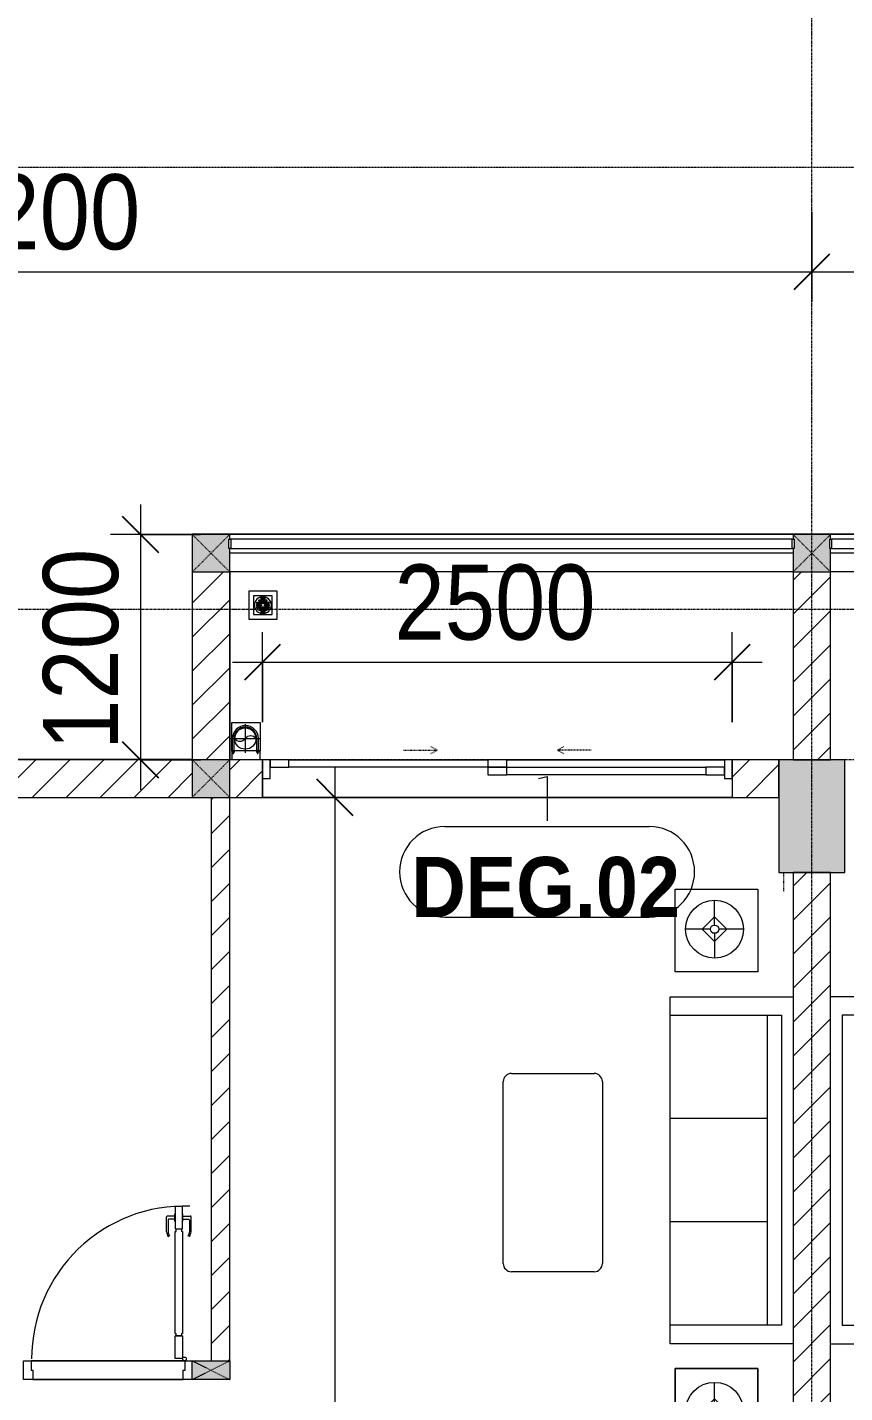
# Model space of a CAD drawing. Header units: millimetres. Extents: x 1591 to 239055, y -15958 to 83255.
# Drawn here: x 183454 to 187807, y 41167 to 48437 of the extents above; entities that cross this region are included whole.
import ezdxf

# ---------------------------------------------------------------- set-up
doc = ezdxf.new("R2010")
doc.units = ezdxf.units.MM
for name, pattern in [('Dash', [6, 3, -3]), ('Dash 1_8_', [6.35, 3.175, -3.175]), ('Dash Dot 3_16_', [7.9375, 4.7625, -1.5875, 0, -1.5875]), ('Grid Line', [22.225, 12.7, -3.175, 3.175, -3.175]), ('IMPORT-CENTER _2_', [40.64, 25.4, -5.08, 5.08, -5.08])]:
    doc.linetypes.add(name, pattern=pattern)
for name, color, linetype, lineweight in [('0-1', 250, 'Continuous', 5), ('A-ANNO-DIMS', 211, 'Continuous', 9), ('A-ANNO-DIMS-160', 211, 'Continuous', 9), ('A-AREA', 32, 'Dash 1_8_', 9), ('A-DETL-GENF-1', 9, 'Continuous', 9), ('A-DOOR', 31, 'Continuous', 9), ('A-DOOR-1', 254, 'Continuous', 9), ('A-DOOR-2', 9, 'Continuous', 9), ('A-DOOR-FRAM', 31, 'Continuous', 9), ('A-DOOR-HDLN', 31, 'Dash', 9), ('A-DOOR-IDEN', 31, 'Continuous', 9), ('A-FLOR-2', 9, 'Continuous', 9), ('A-FLOR-HRAL', 11, 'Continuous', 9), ('A-WALL', 113, 'Continuous', 9), ('A-WALL-1', 253, 'Continuous', 18), ('A-WALL-3', 113, 'Continuous', 18), ('A-WALL-PATT-1', 10, 'Continuous', 9), ('A-WALL-PATT-2', 111, 'Continuous', 9), ('G-ANNO-SYMB-1', 111, 'Dash Dot 3_16_', 18), ('G-IMPT', 8, 'Continuous', 9), ('G-IMPT-2', 8, 'IMPORT-CENTER _2_', 9), ('I-FURN', 30, 'Continuous', 9), ('I-FURN-1', 254, 'Continuous', 9), ('M-EQPM', 50, 'Continuous', 9), ('S-COLS', 52, 'Continuous', 9), ('S-COLS-1', 52, 'Continuous', 5), ('S-COLS-2', 250, 'Continuous', 18), ('S-COLS-3', 254, 'Continuous', 9), ('S-COLS-4', 253, 'Continuous', 18), ('S-COLS-5', 52, 'Continuous', 18), ('S-COLS-HDLN', 52, 'Dash', 9), ('S-COLS-HDLN-1', 9, 'Dash', 9), ('S-GRID-1', 1, 'Grid Line', 9)]:
    doc.layers.add(name, color=color, linetype=linetype, lineweight=lineweight)
doc.styles.add('Arial_B_5', font='arialbd_0.ttf', dxfattribs={"width": 0.9, "height": 320})
doc.styles.add('UTM Avo', font='UTM Avo.ttf', dxfattribs={"width": 0.9, "height": 400})
doc.dimstyles.new('1_Dim_chi_tiet_2_5', dxfattribs={"dimscale": 304.8, "dimtxt": 399.720379, "dimasz": 0.629921, "dimexe": 0.524934, "dimexo": 0.0625, "dimgap": 0.052493, "dimtad": 1, "dimdec": 0, "dimrnd": 5, "dimzin": 0, "dimdsep": 46, "dimtxsty": 'UTM Avo', "dimblk1": 'OBLIQUE', "dimblk2": 'OBLIQUE', "dimsah": 1, "dimcen": 0.09, "dimdle": 0.524934, "dimazin": 0, "dimtfac": 1, "dimtdec": 4, "dimtix": 1, "dimtmove": 0, "dimatfit": 3, "dimfxl": 1.049869, "dimfxlon": 1, "dimtvp": 1, "dimtolj": 1, "dimtzin": 0, "dimarcsym": 2})
doc.dimstyles.new('1_Dim_chi_tiet_2_5_1', dxfattribs={"dimscale": 304.8, "dimtxt": 399.720379, "dimasz": 0.629921, "dimexe": 0.524934, "dimexo": 0.0625, "dimgap": 0.052493, "dimtad": 1, "dimdec": 0, "dimrnd": 5, "dimzin": 0, "dimdsep": 46, "dimtxsty": 'UTM Avo', "dimblk1": 'OBLIQUE', "dimblk2": 'OBLIQUE', "dimsah": 1, "dimcen": 0.09, "dimdle": 0.524934, "dimazin": 0, "dimtfac": 1, "dimtdec": 4, "dimtix": 1, "dimtmove": 0, "dimatfit": 3, "dimfxl": 1.049869, "dimfxlon": 1, "dimtvp": 1, "dimtolj": 1, "dimtzin": 0, "dimarcsym": 2})
pattern_1 = [(45, (95879.7, 0), (-90.50967, 90.50967), [])]

# ---------------------------------------------------------------- blocks, each defined once
blk = doc.blocks.new('NCV_TKTC_KET CAU_rvt-1-TKCS_MB TẦNG 6-8')
at = {"layer": 'S-COLS-1'}
blk.add_hatch(color=256, dxfattribs=at).paths.add_polyline_path([(91927.6, 43936.9), (91927.6, 44536.9), (91577.6, 44536.9), (91578.3, 43936.9)])
at = {"layer": 'S-COLS-2'}
for p, q in [((91927.6, 44536.9), (91577.6, 44536.9)), ((91577.6, 44536.9), (91577.6, 43936.9)), ((91927.6, 43936.9), (91927.6, 44536.9)), ((91577.6, 43936.9), (91927.6, 43936.9))]:
    blk.add_line(p, q, dxfattribs=at)
blk = doc.blocks.new('DOOR_CW_01 CANH MO-PANEL KINH - DIW_01-900x2200-CỬA GỖ VÂN LAMINATE-V26-TKCS_MB TẦNG 6-8')
at = {"layer": 'A-DETL-GENF-1'}
for p, q in [((-397, -182), (-397, -62)), ((-397, -62), (-357, -62)), ((-357, -62), (-357, -182)), ((-357, -182), (-397, -182)), ((-397, -196), (-391, -196)), ((-397, -738), (-397, -196)), ((-391, -196), (-391, -182)), ((-391, -182), (-363, -182)), ((-363, -182), (-363, -196)), ((-357, -196), (-363, -196)), ((-357, -196), (-357, -738)), ((-433.9, -711.2), (-427.3, -715.8)), ((-320.1, -711.2), (-326.7, -715.8)), ((-442, -737), (-442, -816.5)), ((-434, -799.5), (-434, -737)), ((-399, -792.2), (-399, -831.8)), ((-397, -792.2), (-399, -792.2)), ((-397, -738), (-391, -738)), ((-357, -752), (-397, -752)), ((-397, -752), (-397, -872)), ((-397, -792.2), (-397, -831.8)), ((-391, -752), (-391, -738)), ((-363, -752), (-391, -752)), ((-357, -738), (-363, -738)), ((-363, -738), (-363, -752)), ((-357, -872), (-357, -752)), ((-357, -792.2), (-357, -831.8)), ((-357, -792.2), (-355, -792.2)), ((-355, -792.2), (-355, -831.8)), ((-320, -799.5), (-320, -737)), ((-312, -737), (-312, -816.5)), ((-399, -820.5), (-438, -820.5)), ((-399, -803.5), (-430, -803.5)), ((-399, -831.8), (-397, -831.8)), ((-397, -872), (-357, -872)), ((-355, -831.8), (-357, -831.8)), ((-355, -803.5), (-324, -803.5)), ((-355, -820.5), (-316, -820.5))]:
    blk.add_line(p, q, dxfattribs=at)
blk.add_circle((-407, -60), 10, dxfattribs=at)
for centre, radius, start, end in [((-407, -60), 814, 268, 0), ((-397, -737), 45, 145, 180), ((-397, -737), 37, 145, 180), ((-357, -737), 37, 0, 35), ((-357, -737), 45, 360, 35), ((-430, -799.5), 4, 180, 270), ((-324, -799.5), 4, 270, 0), ((-438, -816.5), 4, 180, 270), ((-316, -816.5), 4, 270, 0)]:
    blk.add_arc(centre, radius, start, end, dxfattribs=at)
at = {"layer": 'A-DOOR-2'}
for p, q in [((-448.4, 50), (-400, 50)), ((-400, 50), (-400, 0)), ((400, 0), (400, 50)), ((400, 50), (450, 50)), ((450, 50), (450, -50)), ((-410, -50), (-448.4, -50)), ((-410, 0), (-410, -50)), ((-400, 0), (-410, 0)), ((-407, -50), (-382, -50)), ((410, 0), (400, 0)), ((410, -50), (410, 0)), ((450, -50), (410, -50))]:
    blk.add_line(p, q, dxfattribs=at)
blk = doc.blocks.new('LOBBY_SOFA_1 - LOBBY_SOFA_1-V100-TKCS_MB TẦNG 6-8')
at = {"layer": 'I-FURN'}
for p, q in [((-2128.3, 1548.5), (-1160.3, 1548.5)), ((-2172.3, 1064.5), (-2172.3, 1504.5)), ((-1116.3, 1504.5), (-1116.3, 1064.5)), ((-1160.3, 1020.5), (-2128.3, 1020.5)), ((-2556, 660), (-708, 660)), ((-2556, 5.1), (-2556, 660)), ((-2457, 66), (-2457, 660)), ((-1907, 143), (-1907, 660)), ((-1357, 143), (-1357, 660)), ((-807, 660), (-807, 66)), ((-708, 660), (-708, 5.1)), ((-2688.2, 633.5), (-3128.2, 633.5)), ((-3128.2, 633.5), (-3128.2, 193.5)), ((-2688.2, 193.5), (-2688.2, 633.5)), ((-575.9, 633.5), (-135.9, 633.5)), ((-575.9, 193.5), (-575.9, 633.5)), ((-135.9, 633.5), (-135.9, 193.5)), ((-2915.4, 445), (-2915.4, 577)), ((-348.6, 445), (-348.6, 577)), ((-2981.4, 423), (-2915.4, 489)), ((-2915.4, 489), (-2849.4, 423)), ((-348.6, 489), (-414.6, 423)), ((-282.6, 423), (-348.6, 489)), ((-2937.4, 423), (-3069.4, 423)), ((-2915.4, 357), (-2981.4, 423)), ((-2849.4, 423), (-2915.4, 357)), ((-2915.4, 269), (-2915.4, 401)), ((-2893.4, 423), (-2761.4, 423)), ((-370.6, 423), (-502.6, 423)), ((-414.6, 423), (-348.6, 357)), ((-348.6, 357), (-282.6, 423)), ((-348.6, 269), (-348.6, 401)), ((-326.6, 423), (-194.6, 423)), ((-3128.2, 193.5), (-2688.2, 193.5)), ((-135.9, 193.5), (-575.9, 193.5)), ((-807, 143), (-2457, 143)), ((-807, 66), (-2457, 66))]:
    blk.add_line(p, q, dxfattribs=at)
for centre, radius in [((-2915.4, 423), 154), ((-348.6, 423), 154), ((-2915.4, 423), 22), ((-348.6, 423), 22)]:
    blk.add_circle(centre, radius, dxfattribs=at)
for centre, start, end in [((-2128.3, 1504.5), 90, 180), ((-1160.3, 1504.5), 0, 90), ((-2128.3, 1064.5), 180, 270), ((-1160.3, 1064.5), 270, 0)]:
    blk.add_arc(centre, 44, start, end, dxfattribs=at)
at = {"layer": 'I-FURN-1'}
for p, q in [((-2128.3, 1548.5), (-1160.3, 1548.5)), ((-2172.3, 1064.5), (-2172.3, 1504.5)), ((-1116.3, 1504.5), (-1116.3, 1064.5)), ((-1160.3, 1020.5), (-2128.3, 1020.5)), ((-2556, 660), (-708, 660)), ((-2556, 5.1), (-2556, 660)), ((-708, 660), (-708, 5.1)), ((-3128.2, 633.5), (-2688.2, 633.5)), ((-3128.2, 193.5), (-3128.2, 633.5)), ((-2688.2, 633.5), (-2688.2, 193.5)), ((-575.9, 633.5), (-135.9, 633.5)), ((-575.9, 193.5), (-575.9, 633.5)), ((-135.9, 633.5), (-135.9, 193.5)), ((-2688.2, 193.5), (-3128.2, 193.5)), ((-135.9, 193.5), (-575.9, 193.5))]:
    blk.add_line(p, q, dxfattribs=at)
for centre, start, end in [((-2128.3, 1504.5), 90, 180), ((-1160.3, 1504.5), 0, 90), ((-2128.3, 1064.5), 180, 270), ((-1160.3, 1064.5), 270, 0)]:
    blk.add_arc(centre, 44, start, end, dxfattribs=at)
blk = doc.blocks.new('G1_SOF - BO TRU - 100x200-746114-TKCS_MB TẦNG 6-8')
at = {"layer": 'S-COLS'}
blk.add_hatch(color=256, dxfattribs=at).paths.add_polyline_path([(50, -100), (50, 100), (-50, 100), (-50, -100)])
at = {"layer": 'S-COLS-4'}
for p, q in [((-50, 100), (50, 100)), ((-50, -100), (-50, 100)), ((50, 100), (50, -100)), ((50, -100), (-50, -100))]:
    blk.add_line(p, q, dxfattribs=at)
at = {"layer": 'S-COLS-HDLN-1'}
for p, q in [((50, -100), (-50, 100)), ((-50, -100), (50, 100))]:
    blk.add_line(p, q, dxfattribs=at)
blk = doc.blocks.new('LOBBY_SOFA_1 - LOBBY_SOFA_1-V105-TKCS_MB TẦNG 6-8')
at = {"layer": 'I-FURN'}
for p, q in [((-2556, -5.1), (-2556, -660)), ((-2457, -66), (-2457, -660)), ((-807, -66), (-2457, -66)), ((-807, -660), (-807, -66)), ((-708, -660), (-708, -5.1)), ((-807, -143), (-2457, -143)), ((-1907, -143), (-1907, -660)), ((-1357, -143), (-1357, -660)), ((-3128.2, -193.5), (-2688.2, -193.5)), ((-3128.2, -633.5), (-3128.2, -193.5)), ((-2688.2, -193.5), (-2688.2, -633.5)), ((-575.9, -193.5), (-575.9, -633.5)), ((-135.9, -193.5), (-575.9, -193.5)), ((-135.9, -633.5), (-135.9, -193.5)), ((-2915.4, -269), (-2915.4, -401)), ((-348.6, -269), (-348.6, -401)), ((-2915.4, -357), (-2981.4, -423)), ((-2849.4, -423), (-2915.4, -357)), ((-414.6, -423), (-348.6, -357)), ((-348.6, -357), (-282.6, -423)), ((-2937.4, -423), (-3069.4, -423)), ((-2981.4, -423), (-2915.4, -489)), ((-2915.4, -489), (-2849.4, -423)), ((-2893.4, -423), (-2761.4, -423)), ((-370.6, -423), (-502.6, -423)), ((-348.6, -489), (-414.6, -423)), ((-282.6, -423), (-348.6, -489)), ((-326.6, -423), (-194.6, -423)), ((-2915.4, -445), (-2915.4, -577)), ((-348.6, -445), (-348.6, -577)), ((-2688.2, -633.5), (-3128.2, -633.5)), ((-575.9, -633.5), (-135.9, -633.5)), ((-2556, -660), (-708, -660)), ((-2172.3, -1064.5), (-2172.3, -1504.5)), ((-1160.3, -1020.5), (-2128.3, -1020.5)), ((-1116.3, -1504.5), (-1116.3, -1064.5)), ((-2128.3, -1548.5), (-1160.3, -1548.5))]:
    blk.add_line(p, q, dxfattribs=at)
for centre, radius in [((-2915.4, -423), 154), ((-348.6, -423), 154), ((-2915.4, -423), 22), ((-348.6, -423), 22)]:
    blk.add_circle(centre, radius, dxfattribs=at)
for centre, start, end in [((-2128.3, -1064.5), 90, 180), ((-1160.3, -1064.5), 0, 90), ((-2128.3, -1504.5), 180, 270), ((-1160.3, -1504.5), 270, 0)]:
    blk.add_arc(centre, 44, start, end, dxfattribs=at)
at = {"layer": 'I-FURN-1'}
for p, q in [((-2556, -5.1), (-2556, -660)), ((-708, -660), (-708, -5.1)), ((-2688.2, -193.5), (-3128.2, -193.5)), ((-3128.2, -193.5), (-3128.2, -633.5)), ((-2688.2, -633.5), (-2688.2, -193.5)), ((-135.9, -193.5), (-575.9, -193.5)), ((-575.9, -193.5), (-575.9, -633.5)), ((-135.9, -633.5), (-135.9, -193.5)), ((-3128.2, -633.5), (-2688.2, -633.5)), ((-575.9, -633.5), (-135.9, -633.5)), ((-2556, -660), (-708, -660)), ((-2172.3, -1064.5), (-2172.3, -1504.5)), ((-1160.3, -1020.5), (-2128.3, -1020.5)), ((-1116.3, -1504.5), (-1116.3, -1064.5)), ((-2128.3, -1548.5), (-1160.3, -1548.5))]:
    blk.add_line(p, q, dxfattribs=at)
for centre, start, end in [((-2128.3, -1064.5), 90, 180), ((-1160.3, -1064.5), 0, 90), ((-2128.3, -1504.5), 180, 270), ((-1160.3, -1504.5), 270, 0)]:
    blk.add_arc(centre, 44, start, end, dxfattribs=at)
blk = doc.blocks.new('NCV_TKTC_TANG 6 - 8_rvt-2-TKCS_MB TẦNG 6-8')
at = {"layer": 'A-WALL-PATT-1'}
h = blk.add_hatch(dxfattribs=at)
h.set_pattern_fill('FP_1', color=256, style=0, pattern_type=2)
h.set_pattern_definition([(45, (0, 0), (-90.50967, 90.50967), [])])
h.paths.add_polyline_path([(88652.7, 41336.9), (88652.6, 44336.9), (88552.7, 44336.9), (88552.7, 41336.9)])
at = {"layer": 'A-FLOR-2'}
for p, q in [((91652.6, 45536.9), (88652.7, 45536.9)), ((88652.7, 45536.9), (88652.7, 44536.9)), ((94852.6, 45536.9), (91852.6, 45536.9)), ((91287.6, 44536.9), (90127.6, 44536.9)), ((88827.8, 44436.9), (88827.8, 44336.9)), ((91327.6, 44336.9), (88827.6, 44336.9)), ((88827.8, 44336.9), (91327.6, 44336.9)), ((87594.3, 41336.9), (88414.3, 41336.9)), ((88414.3, 41336.9), (87594.3, 41336.9)), ((88404.3, 41236.9), (87604.3, 41236.9)), ((87604.3, 41236.9), (88404.3, 41236.9))]:
    blk.add_line(p, q, dxfattribs=at)
at = {"layer": 'A-WALL-1'}
for p, q in [((88552.7, 44336.9), (88552.7, 41336.9)), ((88652.7, 41336.9), (88652.7, 44336.9))]:
    blk.add_line(p, q, dxfattribs=at)
at = {"layer": 'A-DOOR-1', "rotation": 180}
blk.add_blockref('DOOR_CW_01 CANH MO-PANEL KINH - DIW_01-900x2200-CỬA GỖ VÂN LAMINATE-V26-TKCS_MB TẦNG 6-8', (88004.3, 41286.9), dxfattribs=at)
at = {"layer": 'I-FURN-1'}
for name, p, rotation in [('LOBBY_SOFA_1 - LOBBY_SOFA_1-V100-TKCS_MB TẦNG 6-8', (91657.6, 43983.4), 89.99999999999972), ('LOBBY_SOFA_1 - LOBBY_SOFA_1-V105-TKCS_MB TẦNG 6-8', (91847.5, 43983.4), 90.00000000000031)]:
    blk.add_blockref(name, p, dxfattribs=dict(at, rotation=rotation))
at = {"layer": 'S-COLS-3', "rotation": 270.0000000000007}
blk.add_blockref('G1_SOF - BO TRU - 100x200-746114-TKCS_MB TẦNG 6-8', (88552.7, 41286.9), dxfattribs=at)
blk = doc.blocks.new('G1_SOF - BO TRU - 200x200-V8-TKCS_MB TẦNG 6-8')
at = {"layer": 'S-COLS'}
blk.add_hatch(color=256, dxfattribs=at).paths.add_polyline_path([(100, -100), (100, 25.4), (95, 25.4), (95, 75.4), (100, 75.4), (100, 100), (-100, 100), (-100, -100), (95, -100)])
at = {"layer": 'S-COLS-5'}
for p, q in [((100, 100), (-100, 100)), ((-100, 100), (-100, -100)), ((100, 75.4), (100, 100)), ((100, -100), (100, 25.4)), ((-100, -100), (100, -100))]:
    blk.add_line(p, q, dxfattribs=at)
at = {"layer": 'S-COLS-HDLN'}
for p, q in [((100, 100), (-100, -100)), ((-100, 100), (100, -100))]:
    blk.add_line(p, q, dxfattribs=at)
blk = doc.blocks.new('G1_SOF - BO TRU - 200x200-V10-TKCS_MB TẦNG 6-8')
at = {"layer": 'S-COLS'}
blk.add_hatch(color=256, dxfattribs=at).paths.add_polyline_path([(95, -100), (100, -100), (100, 25.4), (95, 25.4), (95, 75.4), (100, 75.4), (100, 100), (-100, 100), (-100, 75.4), (-95, 75.4), (-95, 25.4), (-100, 25.4), (-100, -100), (-95, -100)])
at = {"layer": 'S-COLS-5'}
for p, q in [((100, 100), (-100, 100)), ((-100, 100), (-100, 75.4)), ((100, 75.4), (100, 100)), ((-100, 25.4), (-100, -100)), ((100, -100), (100, 25.4)), ((-100, -100), (100, -100))]:
    blk.add_line(p, q, dxfattribs=at)
at = {"layer": 'S-COLS-HDLN'}
for p, q in [((100, 100), (-100, -100)), ((-100, 100), (100, -100))]:
    blk.add_line(p, q, dxfattribs=at)
blk = doc.blocks.new('G1_SOF - BO TRU - 200x200-3056268-TKCS_MB TẦNG 6-8')
at = {"layer": 'S-COLS'}
blk.add_hatch(color=256, dxfattribs=at).paths.add_polyline_path([(100, -100), (100, 100), (-100, 100), (-100, -100)])
at = {"layer": 'S-COLS-5'}
for p, q in [((100, 100), (-100, 100)), ((-100, 100), (-100, -100)), ((100, -100), (100, 100)), ((-100, -100), (100, -100))]:
    blk.add_line(p, q, dxfattribs=at)
at = {"layer": 'S-COLS-HDLN'}
for p, q in [((100, 100), (-100, -100)), ((-100, 100), (100, -100))]:
    blk.add_line(p, q, dxfattribs=at)
blk = doc.blocks.new('TKTC_XREF_251221_MB TANG 2-7 - TKTC_XREF_260130_MB TANG 2-5_dwg_$cc-4746808-TKCS_MB TẦNG 6-8')
at = {"layer": 'G-IMPT-2'}
for p, q in [((0, -0.673), (0, 0.673)), ((-0.673, 0), (0.673, 0))]:
    blk.add_line(p, q, dxfattribs=at)
at = {"layer": 'M-EQPM'}
blk.add_circle((0, 0), 0.5, dxfattribs=at)
for centre, radius, start, end in [((0, 0), 0.5, 90, 270), ((0.188, 0.25), 0.313, 126.8699, 233.1301), ((-0.188, -0.25), 0.313, 306.8699, 53.1301)]:
    blk.add_arc(centre, radius, start, end, dxfattribs=at)
blk = doc.blocks.new('TKTC_XREF_251221_MB TANG 2-7 - TKTC_XREF_260130_MB TANG 2-5_dwg_CUM U_DN100-4746796-TKCS_MB TẦNG 6-8')
at = {"layer": 'G-IMPT'}
blk.add_hatch(color=256, dxfattribs=at).paths.add_polyline_path([(0, 61), (0, 57), (14.8, 55.1), (28.5, 49.4), (40.3, 40.3), (49.4, 28.5), (55.1, 14.8), (57, 0), (55.1, -14.8), (49.4, -28.5), (40.3, -40.3), (28.5, -49.4), (14.8, -55.1), (0, -57), (0, -61), (15.8, -58.9), (30.5, -52.8), (43.1, -43.1), (52.8, -30.5), (58.9, -15.8), (61, 0), (58.9, 15.8), (52.8, 30.5), (43.1, 43.1), (30.5, 52.8), (15.8, 58.9)])
for p, q in [((-79.1, 66.6), (-79.1, 63.4)), ((-76.6, 66.6), (-76.6, 63.4)), ((-74.6, 66.6), (-74.6, 63.4)), ((-72.7, 69.3), (-72.7, 60.7)), ((-66.9, 67.9), (-71.7, 67.9)), ((-66.9, 62.1), (-71.7, 62.1)), ((-65, 69), (0, 69)), ((-79.1, -63.4), (-79.1, -66.6)), ((-76.6, -63.4), (-76.6, -66.6)), ((-74.6, -63.4), (-74.6, -66.6)), ((-72.7, -60.7), (-72.7, -69.3)), ((-66.9, -62.1), (-71.7, -62.1)), ((-66.9, -67.9), (-71.7, -67.9)), ((-65, -69), (0, -69))]:
    blk.add_line(p, q, dxfattribs=at)
at = {"layer": 'G-IMPT', "flags": 128}
for points in [[(-72.7, 67.6), (-78.1, 67.6), (-78.1, 62.4), (-72.7, 62.4)], [(-71.7, 59.2), (-66.9, 59.2), (-66.9, 70.8), (-71.7, 70.8)], [(-66.9, 70.8), (-66.9, 72.7), (-65, 72.7), (-65, 57.3), (-66.9, 57.3), (-66.9, 59.2)], [(-65, 61), (0, 61), (0, 57)], [(-72.7, -62.4), (-78.1, -62.4), (-78.1, -67.6), (-72.7, -67.6)], [(-71.7, -70.8), (-66.9, -70.8), (-66.9, -59.2), (-71.7, -59.2)], [(-66.9, -59.2), (-66.9, -57.3), (-65, -57.3), (-65, -72.7), (-66.9, -72.7), (-66.9, -70.8)], [(-65, -61), (0, -61), (0, -57)]]:
    blk.add_lwpolyline(points, dxfattribs=at)
at = {"layer": 'G-IMPT'}
for centre, radius, start, end in [((-78.1, 66.6), 0.96, 90, 180), ((-78.1, 63.4), 0.96, 180, 270), ((-71.1, 69.3), 1.56, 112.61986, 247.38014), ((-67.9, 65), 4.8, 143.1301, 216.8699), ((-71.1, 60.7), 1.56, 112.61986, 247.38014), ((0, 0), 69, 270, 90), ((0, 0), 61, 270, 90), ((0, 0), 57, 270, 90), ((-78.1, -63.4), 0.96, 90, 180), ((-78.1, -66.6), 0.96, 180, 270), ((-71.1, -60.7), 1.56, 112.61986, 247.38014), ((-67.9, -65), 4.8, 143.1301, 216.8699), ((-71.1, -69.3), 1.56, 112.61986, 247.38014)]:
    blk.add_arc(centre, radius, start, end, dxfattribs=at)
blk = doc.blocks.new('TKTC_XREF_251221_MB TANG 2-7 - TKTC_XREF_260130_MB TANG 2-5_dwg_THU NUOC - THU NUOC-444531-TKCS_MB TẦNG 1-4746804-TKCS_MB TẦNG 6-8')
at = {"layer": 'G-IMPT'}
for p, q in [((-23.3, 10.8), (40.9, 10.8)), ((40.9, 4.8), (-23.3, 4.8)), ((-11, 23.3), (28.5, 23.3)), ((28.5, 17.3), (-11, 17.3)), ((-1.1, 35.6), (18.5, 35.6)), ((18.5, 29.6), (-1.1, 29.6)), ((-23.3, -13.6), (40.9, -13.6)), ((40.9, -19.6), (-23.3, -19.6)), ((-11, -26.1), (28.5, -26.1)), ((28.5, -32.1), (-11, -32.1)), ((-1.1, -38.5), (18.5, -38.5)), ((18.5, -44.5), (-1.1, -44.5))]:
    blk.add_line(p, q, dxfattribs=at)
at = {"layer": 'G-IMPT', "flags": 128}
for points in [[(83.7, -79.4), (83.7, 70.6), (-66.3, 70.6), (-66.3, -79.4)], [(58.7, -54.4), (58.7, 45.6), (-41.3, 45.6), (-41.3, -54.4)]]:
    blk.add_lwpolyline(points, close=True, dxfattribs=at)
for points in [[(-23.3, -1.2), (0.7, -1.2), (0.7, -7.2), (-23.3, -7.2)], [(40.9, -7.2), (16.7, -7.2), (16.7, -1.2), (40.9, -1.2)]]:
    blk.add_lwpolyline(points, dxfattribs=at)
at = {"layer": 'G-IMPT'}
for centre, radius, start, end in [((8.7, -4.4), 45, 360, 180), ((8.7, -4.4), 45, 360, 180), ((-23.3, 7.8), 3, 90, 270), ((-11, 20.3), 3, 90, 270), ((-1.1, 32.6), 3, 90, 270), ((18.5, 32.6), 3, 270, 90), ((28.5, 20.3), 3, 270, 90), ((40.9, 7.8), 3, 270, 90), ((8.7, -4.4), 45, 180, 360), ((8.7, -4.4), 45, 180, 360), ((-23.3, -4.2), 3, 90, 270), ((-23.3, -16.6), 3, 90, 270), ((-11, -29.1), 3, 90, 270), ((-1.1, -41.5), 3, 90, 270), ((18.5, -41.5), 3, 270, 90), ((28.5, -29.1), 3, 270, 90), ((40.9, -4.2), 3, 270, 90), ((40.9, -16.6), 3, 270, 90)]:
    blk.add_arc(centre, radius, start, end, dxfattribs=at)
blk = doc.blocks.new('TKTC_XREF_251221_MB TANG 2-7 - TKTC_XREF_251221_MB TANG 2-7-2039446-TKCS_MB TẦNG 6-8')
at = {"layer": 'M-EQPM'}
for p, q in [((61400, 28502.1), (54800, 28502.1)), ((55011.1, 27497.9), (55161.5, 27497.9)), ((55011.1, 27348.3), (55011.1, 27497.9)), ((55161.5, 27497.9), (55161.5, 27348.3)), ((55010.8, 27348.1), (55011.2, 27300)), ((55161.3, 27348.1), (55010.8, 27348.1)), ((55161.5, 27348.3), (55011.1, 27348.3)), ((55161.6, 27300), (55161.3, 27348.1)), ((54800, 27302.1), (50075, 27302.1))]:
    blk.add_line(p, q, dxfattribs=at)
blk.add_blockref('TKTC_XREF_251221_MB TANG 2-7 - TKTC_XREF_260130_MB TANG 2-5_dwg_THU NUOC - THU NUOC-444531-TKCS_MB TẦNG 1-4746804-TKCS_MB TẦNG 6-8', (55167.9, 28127.6))
for name, p, xscale, yscale, zscale, rotation in [('TKTC_XREF_251221_MB TANG 2-7 - TKTC_XREF_260130_MB TANG 2-5_dwg_$cc-4746808-TKCS_MB TẦNG 6-8', (55082.6, 27413.2), 113.7150000000073, 113.7150000000073, 113.7150000000073, 269.9990086637467), ('TKTC_XREF_251221_MB TANG 2-7 - TKTC_XREF_260130_MB TANG 2-5_dwg_CUM U_DN100-4746796-TKCS_MB TẦNG 6-8', (55083.5, 27413.2), 0.9975000000000006, 0.9975000000000006, 0.9975000000000006, 90.00099133829468)]:
    blk.add_blockref(name, p, dxfattribs=dict(xscale=xscale, yscale=yscale, zscale=zscale, rotation=rotation))
blk = doc.blocks.new('DEG_02-DEG_03 - DEG_02-2500x2400mm-CỬA ĐI 02 CÁNH TRƯỢT-625766-TKCS_MB TẦNG 6-8')
at = {"layer": 'A-DOOR'}
for p, q in [((-1110, 100), (-1210, 100)), ((-1210, 100), (-1210, 60)), ((-1110, 60), (-1110, 100)), ((-1110, 100), (-50, 100)), ((50, 100), (-50, 100)), ((-50, 100), (-50, 60)), ((50, 60), (50, 100)), ((-1210, 60), (-1110, 60)), ((-50, 60), (-1110, 60)), ((50, 60), (-50, 60)), ((-50, 60), (-50, 20)), ((-50, 60), (50, 60)), ((-50, 20), (50, 20)), ((50, 20), (50, 60)), ((50, 60), (1110, 60)), ((1110, 20), (50, 20)), ((1210, 60), (1110, 60)), ((1110, 60), (1110, 20)), ((1110, 20), (1210, 20)), ((1210, 20), (1210, 60))]:
    blk.add_line(p, q, dxfattribs=at)
at = {"layer": 'A-DOOR-FRAM'}
for p, q in [((-1210, 100), (-1250, 100)), ((-1250, 100), (-1250, 0)), ((-1210, 0), (-1210, 100)), ((1250, 100), (1210, 100)), ((1210, 100), (1210, 0)), ((1250, 0), (1250, 100)), ((-1250, 0), (-1210, 0)), ((1210, 0), (1250, 0))]:
    blk.add_line(p, q, dxfattribs=at)
at = {"layer": 'A-DOOR-HDLN'}
for p, q in [((-500.4, 151.1), (-320.4, 151.1)), ((-320.4, 151.1), (-355, 171.1)), ((-320.4, 151.1), (-355, 131.1)), ((320.4, 151.1), (355, 171.1)), ((320.4, 151.1), (355, 131.1)), ((500.4, 151.1), (320.4, 151.1))]:
    blk.add_line(p, q, dxfattribs=at)
blk = doc.blocks.new('Railing - 50 x 10mm-1251311-TKCS_MB TẦNG 6-8')
at = {"layer": 'A-FLOR-HRAL'}
for p, q in [((25, 5), (-25, 5)), ((-25, 5), (-25, -5)), ((25, -5), (25, 5)), ((-25, -5), (25, -5))]:
    blk.add_line(p, q, dxfattribs=at)
blk = doc.blocks.new('Railing - Railing-3827941-TKCS_MB TẦNG 6-8')
at = {"layer": 'A-FLOR-HRAL'}
for p, q in [((91647.6, 45712.4), (88657.6, 45712.4)), ((88657.6, 45662.4), (91647.6, 45662.4))]:
    blk.add_line(p, q, dxfattribs=at)
at = {"extrusion": (0, 0, -1), "zscale": -1, "rotation": 90}
for p in [(-88652.6, 45687.4), (-91652.6, 45687.4)]:
    blk.add_blockref('Railing - 50 x 10mm-1251311-TKCS_MB TẦNG 6-8', p, dxfattribs=at)
blk = doc.blocks.new('Railing - Railing-3827947-TKCS_MB TẦNG 6-8')
at = {"layer": 'A-FLOR-HRAL'}
for p, q in [((94847.6, 45712.4), (91857.6, 45712.4)), ((91857.6, 45662.4), (94847.6, 45662.4))]:
    blk.add_line(p, q, dxfattribs=at)
at = {"extrusion": (0, 0, -1), "zscale": -1, "rotation": 90}
for p in [(-91852.6, 45687.4), (-94852.6, 45687.4)]:
    blk.add_blockref('Railing - 50 x 10mm-1251311-TKCS_MB TẦNG 6-8', p, dxfattribs=at)
blk = doc.blocks.new('DIMBLOCK46-TKCS_MB TẦNG 6-8')
at = {"layer": 'A-ANNO-DIMS-160'}
for p, q in [((179432.3, 47454.9), (179432.3, 46974.9)), ((179432.3, 47134.9), (179432.3, 47454.9)), ((187632.3, 47454.9), (187632.3, 46974.9)), ((187632.3, 47134.9), (187632.3, 47454.9)), ((179432.3, 47134.9), (187632.3, 47134.9))]:
    blk.add_line(p, q, dxfattribs=at)
at = {"layer": 'A-ANNO-DIMS-160', "lineweight": 25}
for p, q in [((179432.3, 47134.9), (179528.3, 47230.9)), ((187632.3, 47134.9), (187728.3, 47230.9)), ((179432.3, 47134.9), (179336.3, 47038.9)), ((187632.3, 47134.9), (187536.3, 47038.9))]:
    blk.add_line(p, q, dxfattribs=at)
at = {"layer": 'A-ANNO-DIMS-160', "color": 0, "insert": (182984.5, 47654.6), "char_height": 400, "width": 1314.636, "attachment_point": 1, "line_spacing_factor": 1.110334, "style": 'UTM Avo'}
blk.add_mtext('8200', dxfattribs=at)
blk = doc.blocks.new('_Oblique')
at = {"color": 0, "linetype": 'ByBlock', "lineweight": -2}
blk.add_line((-0.5, -0.5), (0.5, 0.5), dxfattribs=at)
blk = doc.blocks.new('DIMBLOCK47-TKCS_MB TẦNG 6-8')
at = {"layer": 'A-ANNO-DIMS-160'}
for p, q in [((187632.3, 47454.9), (187632.3, 46974.9)), ((187632.3, 47134.9), (187632.3, 47454.9)), ((195832.3, 47454.9), (195832.3, 46974.9)), ((195832.3, 47134.9), (195832.3, 47454.9)), ((187632.3, 47134.9), (195832.3, 47134.9))]:
    blk.add_line(p, q, dxfattribs=at)
at = {"layer": 'A-ANNO-DIMS-160', "lineweight": 25}
for p, q in [((187632.3, 47134.9), (187728.3, 47230.9)), ((195832.3, 47134.9), (195928.3, 47230.9)), ((187632.3, 47134.9), (187536.3, 47038.9)), ((195832.3, 47134.9), (195736.3, 47038.9))]:
    blk.add_line(p, q, dxfattribs=at)
at = {"layer": 'A-ANNO-DIMS-160', "color": 0, "insert": (191184.5, 47654.6), "char_height": 400, "width": 1314.636, "attachment_point": 1, "line_spacing_factor": 1.110334, "style": 'UTM Avo'}
blk.add_mtext('8200', dxfattribs=at)
blk = doc.blocks.new('DIMBLOCK151-TKCS_MB TẦNG 6-8')
at = {"layer": 'A-ANNO-DIMS-160'}
for p, q in [((185092.5, 44496.9), (185092.5, 35577.4)), ((185412.5, 44336.9), (184932.5, 44336.9)), ((185092.5, 44336.9), (185412.5, 44336.9)), ((185412.5, 35737.4), (184932.5, 35737.4)), ((185092.5, 35737.4), (185412.5, 35737.4))]:
    blk.add_line(p, q, dxfattribs=at)
at = {"layer": 'A-ANNO-DIMS-160', "lineweight": 25}
for p, q in [((185092.5, 44336.9), (184996.5, 44432.9)), ((185092.5, 44336.9), (185188.5, 44240.9)), ((185092.5, 35737.4), (184996.5, 35833.4)), ((185092.5, 35737.4), (185188.5, 35641.4))]:
    blk.add_line(p, q, dxfattribs=at)
at = {"layer": 'A-ANNO-DIMS-160', "color": 0, "insert": (184572.8, 39489.4), "char_height": 400, "width": 1314.636, "attachment_point": 1, "rotation": 90, "line_spacing_factor": 1.110334, "style": 'UTM Avo'}
blk.add_mtext('8600', dxfattribs=at)
blk = doc.blocks.new('DIMBLOCK189-TKCS_MB TẦNG 6-8')
at = {"layer": 'A-ANNO-DIMS-160'}
for p, q in [((184707.3, 44736.9), (184707.3, 45216.9)), ((187207.3, 44736.9), (187207.3, 45216.9)), ((184547.3, 45056.9), (187367.3, 45056.9)), ((184707.3, 45056.9), (184707.3, 44736.9)), ((187207.3, 45056.9), (187207.3, 44736.9))]:
    blk.add_line(p, q, dxfattribs=at)
at = {"layer": 'A-ANNO-DIMS-160', "lineweight": 25}
for p, q in [((184707.3, 45056.9), (184803.3, 45152.9)), ((187207.3, 45056.9), (187303.3, 45152.9)), ((184707.3, 45056.9), (184611.3, 44960.9)), ((187207.3, 45056.9), (187111.3, 44960.9))]:
    blk.add_line(p, q, dxfattribs=at)
at = {"layer": 'A-ANNO-DIMS-160', "color": 0, "insert": (185409.5, 45576.5), "char_height": 400, "width": 1314.636, "attachment_point": 1, "line_spacing_factor": 1.110334, "style": 'UTM Avo'}
blk.add_mtext('2500', dxfattribs=at)
blk = doc.blocks.new('STN_Door Tag - STN_Door Tag-1788670-TKCS_MB TẦNG 6-8')
at = {"layer": 'A-DOOR-IDEN'}
for p, q in [((-3.37, 1.495), (3.431, 1.495)), ((-3.37, -1.524), (3.431, -1.524))]:
    blk.add_line(p, q, dxfattribs=at)
for centre, start, end in [((-3.37, -0.015), 90, 270), ((3.431, -0.015), 270, 90)]:
    blk.add_arc(centre, 1.509, start, end, dxfattribs=at)
blk = doc.blocks.new('DIMBLOCK306-TKCS_MB TẦNG 6-8')
at = {"layer": 'A-ANNO-DIMS-160'}
for p, q in [((184056.9, 45896.9), (184056.9, 44376.9)), ((184376.9, 45736.9), (183896.9, 45736.9)), ((184056.9, 45736.9), (184376.9, 45736.9)), ((184376.9, 44536.9), (183896.9, 44536.9)), ((184056.9, 44536.9), (184376.9, 44536.9))]:
    blk.add_line(p, q, dxfattribs=at)
at = {"layer": 'A-ANNO-DIMS-160', "lineweight": 25}
for p, q in [((184056.9, 45736.9), (183960.9, 45832.9)), ((184056.9, 45736.9), (184152.9, 45640.9)), ((184056.9, 44536.9), (183960.9, 44632.9)), ((184056.9, 44536.9), (184152.9, 44440.9))]:
    blk.add_line(p, q, dxfattribs=at)
at = {"layer": 'A-ANNO-DIMS-160', "color": 0, "insert": (183537.3, 44589.2), "char_height": 400, "width": 1314.636, "attachment_point": 1, "rotation": 90, "line_spacing_factor": 1.110334, "style": 'UTM Avo'}
blk.add_mtext('1200', dxfattribs=at)

msp = doc.modelspace()

# ---------------------------------------------------------------- hatches: boundary and pattern name
at = {"layer": 'A-WALL-PATT-2'}
h = msp.add_hatch(dxfattribs=at)
h.set_pattern_fill('FP_1', color=256, style=0, pattern_type=2)
h.set_pattern_definition(pattern_1)
h.paths.add_polyline_path([(184332.3, 44536.9), (184532.3, 44536.9), (184532.3, 45536.9), (184332.3, 45536.9), (184332.3, 44536.9)])
h = msp.add_hatch(dxfattribs=at)
h.set_pattern_fill('FP_1', color=256, style=0, pattern_type=2)
h.set_pattern_definition(pattern_1)
h.paths.add_polyline_path([(187532.3, 44536.9), (187732.3, 44536.9), (187732.3, 45536.9), (187532.3, 45536.9), (187532.3, 44783.8)])
h = msp.add_hatch(dxfattribs=at)
h.set_pattern_fill('FP_1', color=256, style=0, pattern_type=2)
h.set_pattern_definition(pattern_1)
h.paths.add_polyline_path([(184234, 44336.9), (184332.3, 44336.9), (184332.3, 44536.9), (183332.3, 44536.9), (183332.3, 44336.9)])
h.paths.add_polyline_path([(181932.3, 44336.9), (181932.3, 44536.9), (180932.4, 44536.9), (180932.4, 44336.9), (181009.9, 44336.9)])
h.paths.add_polyline_path([(180732.3, 44336.9), (180732.4, 44337), (180732.3, 44462)])
h = msp.add_hatch(dxfattribs=at)
h.set_pattern_fill('FP_1', color=256, style=0, pattern_type=2)
h.set_pattern_definition(pattern_1)
h.paths.add_polyline_path([(187457.3, 44336.9), (187457.3, 44536.9), (187207.3, 44536.9), (187207.3, 44336.9)])
h.paths.add_polyline_path([(184707.3, 44336.9), (184707.3, 44536.9), (184532.3, 44536.9), (184532.3, 44336.9)])
h = msp.add_hatch(dxfattribs=at)
h.set_pattern_fill('FP_1', color=256, style=0, pattern_type=2)
h.set_pattern_definition(pattern_1)
h.paths.add_polyline_path([(187732.3, 40236.9), (187732.3, 43936.9), (187532.3, 43936.9), (187532.3, 40236.9)])

# ---------------------------------------------------------------- linework, layer by layer
at = {"layer": 'A-AREA'}
msp.add_line((187482.3, 43836.9), (187482.3, 43936.9), dxfattribs=at)
at = {"layer": 'A-DOOR-IDEN'}
for p, q in [((186176.6, 44436.5), (186222, 44447.6)), ((186222, 44447.6), (186222.3, 44211.7))]:
    msp.add_line(p, q, dxfattribs=at)
at = {"layer": 'A-WALL'}
for p, q in [((184532.3, 45737.4), (187532.3, 45737.4)), ((187732.3, 45737.4), (190732.3, 45737.4)), ((187532.3, 45637.4), (184532.3, 45637.4)), ((190732.3, 45637.4), (187732.3, 45637.4)), ((186007.3, 44536.9), (187167.3, 44536.9)), ((187207.3, 44336.9), (184707.3, 44336.9))]:
    msp.add_line(p, q, dxfattribs=at)
at = {"layer": 'A-WALL-3'}
for p, q in [((184532.3, 45737.4), (184332.3, 45737.4)), ((184332.3, 45536.9), (184332.3, 44536.9)), ((184532.3, 44536.9), (184532.3, 45536.9)), ((187532.3, 45536.9), (187532.3, 44536.9)), ((187732.3, 44536.9), (187732.3, 45536.9)), ((184332.3, 44536.9), (183332.3, 44536.9)), ((184707.3, 44536.9), (184532.3, 44536.9)), ((184707.3, 44336.9), (184707.3, 44536.9)), ((187457.3, 44536.9), (187207.3, 44536.9)), ((187207.3, 44536.9), (187207.3, 44336.9)), ((187457.3, 44336.9), (187457.3, 44536.9)), ((187532.3, 44536.9), (187732.3, 44536.9)), ((183332.3, 44336.9), (184332.3, 44336.9)), ((184532.3, 44336.9), (184707.3, 44336.9)), ((187207.3, 44336.9), (187457.3, 44336.9)), ((187532.3, 43936.9), (187532.3, 40236.9)), ((187732.3, 43936.9), (187532.3, 43936.9)), ((187732.3, 40236.9), (187732.3, 43936.9))]:
    msp.add_line(p, q, dxfattribs=at)
at = {"layer": 'G-ANNO-SYMB-1'}
msp.add_line((124639, 47691.5), (229692.1, 47691.5), dxfattribs=at)
at = {"layer": 'S-GRID-1'}
for p, q in [((187632.3, 19149.4), (187632.3, 77012.5)), ((221768.6, 45336.9), (132338.5, 45336.9)), ((223800.6, 44536.9), (130306.5, 44536.9))]:
    msp.add_line(p, q, dxfattribs=at)

# ---------------------------------------------------------------- block references
at = {"layer": '0-1'}
for name in ['NCV_TKTC_KET CAU_rvt-1-TKCS_MB TẦNG 6-8', 'NCV_TKTC_TANG 6 - 8_rvt-2-TKCS_MB TẦNG 6-8']:
    msp.add_blockref(name, (95879.7, 0), dxfattribs=at)
at = {"layer": 'A-DOOR'}
msp.add_blockref('DEG_02-DEG_03 - DEG_02-2500x2400mm-CỬA ĐI 02 CÁNH TRƯỢT-625766-TKCS_MB TẦNG 6-8', (185957.3, 44436.9), dxfattribs=at)
at = {"layer": 'A-DOOR-IDEN', "xscale": 159.9999999999999, "yscale": 159.9999999999999, "zscale": 159.9999999999999}
msp.add_blockref('STN_Door Tag - STN_Door Tag-1788670-TKCS_MB TẦNG 6-8', (186217.4, 43942.7), dxfattribs=at)
at = {"layer": 'A-FLOR-HRAL'}
for name in ['Railing - Railing-3827941-TKCS_MB TẦNG 6-8', 'Railing - Railing-3827947-TKCS_MB TẦNG 6-8']:
    msp.add_blockref(name, (95879.7, 0), dxfattribs=at)
at = {"layer": 'M-EQPM'}
msp.add_blockref('TKTC_XREF_251221_MB TANG 2-7 - TKTC_XREF_251221_MB TANG 2-7-2039446-TKCS_MB TẦNG 6-8', (129532.3, 17236.9), dxfattribs=at)
at = {"layer": 'S-COLS'}
for name, p in [('G1_SOF - BO TRU - 200x200-V8-TKCS_MB TẦNG 6-8', (184432.3, 45636.9)), ('G1_SOF - BO TRU - 200x200-V10-TKCS_MB TẦNG 6-8', (187632.3, 45636.9)), ('G1_SOF - BO TRU - 200x200-3056268-TKCS_MB TẦNG 6-8', (184432.3, 44436.9))]:
    msp.add_blockref(name, p, dxfattribs=at)

# ---------------------------------------------------------------- texts
at = {"layer": 'A-DOOR-IDEN', "insert": (186214.2, 43857.4), "char_height": 320, "width": 1467.36, "attachment_point": 5, "line_spacing_factor": 0.936439, "style": 'Arial_B_5'}
msp.add_mtext('\\pt7.2,14.4,21.6,28.8,36,43.2,50.4,57.6,64.8,72,79.2,86.4,93.6,100.8,108,115.2,122.4,129.6,136.8,144,151.2,158.4,165.6,172.8,180,187.2,194.4,201.6,208.8,216,223.2,230.4;DEG.02', dxfattribs=at)

# ---------------------------------------------------------------- dimensions: what is measured, and where the dimension line sits
at = {"layer": 'A-ANNO-DIMS'}
for base, p1, p2, override, picture, middle in [((187632.3, 47134.9), (179432.3, 47454.9), (187632.3, 47454.9), {"dimpost": '<>', "dimfxl": 8200}, 'DIMBLOCK46-TKCS_MB TẦNG 6-8', (183532.3, 47357.9)), ((195832.3, 47134.9), (187632.3, 47454.9), (195832.3, 47454.9), {"dimpost": '<>', "dimfxl": 8200}, 'DIMBLOCK47-TKCS_MB TẦNG 6-8', (191732.3, 47357.9)), ((187207.3, 45056.9), (184707.3, 44736.9), (187207.3, 44736.9), {"dimpost": '<>', "dimfxl": 2500}, 'DIMBLOCK189-TKCS_MB TẦNG 6-8', (185957.3, 45279.9))]:
    dim = msp.add_linear_dim(base=base, p1=p1, p2=p2, dimstyle='1_Dim_chi_tiet_2_5', override=override, dxfattribs=at)
    dim.commit()
    dim.dimension.update_dxf_attribs({"geometry": picture, "text_midpoint": middle})
for base, p1, p2, dimstyle, override, picture, middle in [((184056.9, 44536.9), (184376.9, 45736.9), (184376.9, 44536.9), '1_Dim_chi_tiet_2_5_1', {"dimpost": '<>', "dimfxl": 1200}, 'DIMBLOCK306-TKCS_MB TẦNG 6-8', (183833.9, 45136.9)), ((185092.4575, 35737.3629), (185412.4575, 44336.936), (185412.4575, 35737.3629), '1_Dim_chi_tiet_2_5', {"dimpost": '<>', "dimfxl": 8599.573178}, 'DIMBLOCK151-TKCS_MB TẦNG 6-8', (184869.4654, 40037.1494))]:
    dim = msp.add_linear_dim(base=base, p1=p1, p2=p2, angle=90, dimstyle=dimstyle, override=override, dxfattribs=at)
    dim.commit()
    dim.dimension.update_dxf_attribs({"geometry": picture, "text_midpoint": middle})

doc.saveas('drawing.dxf')
